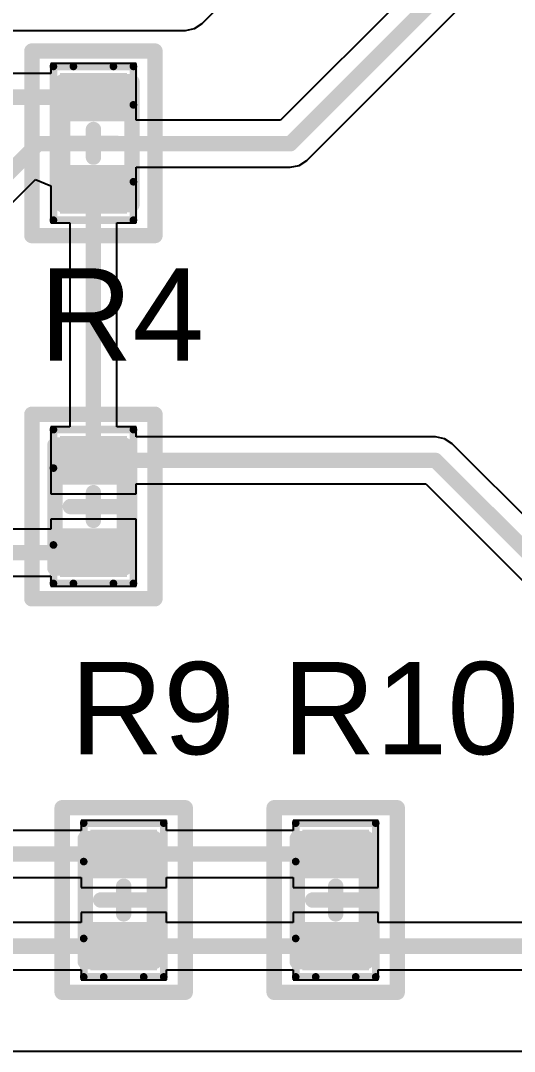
# Model space of a CAD drawing. Header units: inches. Extents: x 2.15 to 3.88, y 2.95 to 4.29.
# Drawn here: x 2.945 to 3.266, y 2.953 to 3.623 of the extents above; entities that cross this region are included whole.
import ezdxf

# ---------------------------------------------------------------- set-up
doc = ezdxf.new("R2010")
doc.units = ezdxf.units.IN
doc.header["$MEASUREMENT"] = 0
for name, color, linetype in [('Mechanical 1', 6, 'Continuous'), ('Mechanical 15', 56, 'Continuous'), ('Top Layer', 1, 'Continuous'), ('Top Overlay', 2, 'Continuous'), ('Top Paste', 8, 'Continuous'), ('Top Solder', 216, 'Continuous')]:
    doc.layers.add(name, color=color, linetype=linetype)
doc.styles.add('Arial', font='', dxfattribs={"height": 0.2})
doc.styles.get('Arial').set_extended_font_data('Arial')

# ---------------------------------------------------------------- blocks, each defined once
blk = doc.blocks.new('R________SMD0805R_8')
at = {"layer": 'Top Layer'}
for points in [[(-0.04181, 0.01772), (-0.01819, 0.01772), (-0.01819, -0.01772), (-0.04181, -0.01772)], [(0.01819, 0.01772), (0.04181, 0.01772), (0.04181, -0.01772), (0.01819, -0.01772)]]:
    blk.add_hatch(color=1, dxfattribs=at).paths.add_polyline_path(points)
at = {"layer": 'Top Paste'}
for points in [[(-0.04181, 0.01772), (-0.01819, 0.01772), (-0.01819, -0.01772), (-0.04181, -0.01772)], [(0.01819, 0.01772), (0.04181, 0.01772), (0.04181, -0.01772), (0.01819, -0.01772)]]:
    blk.add_hatch(color=8, dxfattribs=at).paths.add_polyline_path(points)
at = {"layer": 'Top Solder'}
for points in [[(-0.04581, 0.02172), (-0.01419, 0.02172), (-0.01419, -0.02172), (-0.04581, -0.02172)], [(0.01419, 0.02172), (0.04581, 0.02172), (0.04581, -0.02172), (0.01419, -0.02172)]]:
    blk.add_hatch(color=216, dxfattribs=at).paths.add_polyline_path(points)
at = {"layer": 'Mechanical 1'}
for points in [[(-0.04, 0.025, 0.01, 0.01, 0), (-0.04, -0.02, 0.01, 0.01, 0)], [(-0.04, 0.025, 0.01, 0.01, 0), (0.04, 0.025, 0.01, 0.01, 0)], [(0.04, 0.025, 0.01, 0.01, 0), (0.04, -0.02, 0.01, 0.01, 0)], [(-0.04, -0.02, 0.01, 0.01, 0), (0.04, -0.02, 0.01, 0.01, 0)]]:
    blk.add_lwpolyline(points, format="xyseb", dxfattribs=at)
for points in [[(-0.0425, 0.025, 0.005, 0.005, 1), (-0.0375, 0.025, 0.005, 0.005, 1)], [(-0.0425, 0.025, 0.005, 0.005, 1), (-0.0375, 0.025, 0.005, 0.005, 1)], [(0.0375, 0.025, 0.005, 0.005, 1), (0.0425, 0.025, 0.005, 0.005, 1)], [(0.0375, 0.025, 0.005, 0.005, 1), (0.0425, 0.025, 0.005, 0.005, 1)], [(-0.0425, -0.02, 0.005, 0.005, 1), (-0.0375, -0.02, 0.005, 0.005, 1)], [(-0.0425, -0.02, 0.005, 0.005, 1), (-0.0375, -0.02, 0.005, 0.005, 1)], [(0.0375, -0.02, 0.005, 0.005, 1), (0.0425, -0.02, 0.005, 0.005, 1)], [(0.0375, -0.02, 0.005, 0.005, 1), (0.0425, -0.02, 0.005, 0.005, 1)]]:
    blk.add_lwpolyline(points, format="xyseb", close=True, dxfattribs=at)
at = {"layer": 'Mechanical 15'}
for points in [[(-0.06, 0.04, 0.01, 0.01, 0), (0.01, 0.04, 0.01, 0.01, 0)], [(-0.06, 0.04, 0.01, 0.01, 0), (-0.06, -0.04, 0.01, 0.01, 0)], [(0.01, 0.04, 0.01, 0.01, 0), (0.06, 0.04, 0.01, 0.01, 0)], [(0.06, 0.04, 0.01, 0.01, 0), (0.06, -0.04, 0.01, 0.01, 0)], [(0, 0.015, 0.01, 0.01, 0), (0, -0.015, 0.01, 0.01, 0)], [(-0.009, 0, 0.01, 0.01, 0), (0.009, 0, 0.01, 0.01, 0)], [(-0.06, -0.04, 0.01, 0.01, 0), (0.06, -0.04, 0.01, 0.01, 0)]]:
    blk.add_lwpolyline(points, format="xyseb", dxfattribs=at)
for points in [[(-0.0625, 0.04, 0.005, 0.005, 1), (-0.0575, 0.04, 0.005, 0.005, 1)], [(-0.0625, 0.04, 0.005, 0.005, 1), (-0.0575, 0.04, 0.005, 0.005, 1)], [(0.0075, 0.04, 0.005, 0.005, 1), (0.0125, 0.04, 0.005, 0.005, 1)], [(0.0075, 0.04, 0.005, 0.005, 1), (0.0125, 0.04, 0.005, 0.005, 1)], [(0.0575, 0.04, 0.005, 0.005, 1), (0.0625, 0.04, 0.005, 0.005, 1)], [(0.0575, 0.04, 0.005, 0.005, 1), (0.0625, 0.04, 0.005, 0.005, 1)], [(-0.0025, 0.015, 0.005, 0.005, 1), (0.0025, 0.015, 0.005, 0.005, 1)], [(-0.0115, 0, 0.005, 0.005, 1), (-0.0065, 0, 0.005, 0.005, 1)], [(0.0065, 0, 0.005, 0.005, 1), (0.0115, 0, 0.005, 0.005, 1)], [(-0.0025, -0.015, 0.005, 0.005, 1), (0.0025, -0.015, 0.005, 0.005, 1)], [(-0.0625, -0.04, 0.005, 0.005, 1), (-0.0575, -0.04, 0.005, 0.005, 1)], [(-0.0625, -0.04, 0.005, 0.005, 1), (-0.0575, -0.04, 0.005, 0.005, 1)], [(0.0575, -0.04, 0.005, 0.005, 1), (0.0625, -0.04, 0.005, 0.005, 1)], [(0.0575, -0.04, 0.005, 0.005, 1), (0.0625, -0.04, 0.005, 0.005, 1)]]:
    blk.add_lwpolyline(points, format="xyseb", close=True, dxfattribs=at)
at = {"layer": 'Top Overlay'}
for points in [[(-0.05, 0.026, 0.005, 0.005, 0), (-0.05, 0.013, 0.005, 0.005, 0)], [(-0.05, 0.026, 0.005, 0.005, 0), (-0.025, 0.026, 0.005, 0.005, 0)], [(-0.025, 0.026, 0.005, 0.005, 0), (0.025, 0.026, 0.005, 0.005, 0)], [(0.025, 0.026, 0.005, 0.005, 0), (0.05, 0.026, 0.005, 0.005, 0)], [(0.05, 0.026, 0.005, 0.005, 0), (0.05, -0.026, 0.005, 0.005, 0)], [(-0.05, 0.013, 0.005, 0.005, 0), (-0.05, -0.013, 0.005, 0.005, 0)], [(-0.05, -0.013, 0.005, 0.005, 0), (-0.05, -0.026, 0.005, 0.005, 0)], [(-0.05, -0.026, 0.005, 0.005, 0), (0.05, -0.026, 0.005, 0.005, 0)]]:
    blk.add_lwpolyline(points, format="xyseb", dxfattribs=at)
for points in [[(-0.05125, 0.026, 0.0025, 0.0025, 1), (-0.04875, 0.026, 0.0025, 0.0025, 1)], [(-0.05125, 0.026, 0.0025, 0.0025, 1), (-0.04875, 0.026, 0.0025, 0.0025, 1)], [(-0.02625, 0.026, 0.0025, 0.0025, 1), (-0.02375, 0.026, 0.0025, 0.0025, 1)], [(-0.02625, 0.026, 0.0025, 0.0025, 1), (-0.02375, 0.026, 0.0025, 0.0025, 1)], [(0.02375, 0.026, 0.0025, 0.0025, 1), (0.02625, 0.026, 0.0025, 0.0025, 1)], [(0.02375, 0.026, 0.0025, 0.0025, 1), (0.02625, 0.026, 0.0025, 0.0025, 1)], [(0.04875, 0.026, 0.0025, 0.0025, 1), (0.05125, 0.026, 0.0025, 0.0025, 1)], [(0.04875, 0.026, 0.0025, 0.0025, 1), (0.05125, 0.026, 0.0025, 0.0025, 1)], [(-0.05125, 0.013, 0.0025, 0.0025, 1), (-0.04875, 0.013, 0.0025, 0.0025, 1)], [(-0.05125, 0.013, 0.0025, 0.0025, 1), (-0.04875, 0.013, 0.0025, 0.0025, 1)], [(-0.05125, -0.013, 0.0025, 0.0025, 1), (-0.04875, -0.013, 0.0025, 0.0025, 1)], [(-0.05125, -0.013, 0.0025, 0.0025, 1), (-0.04875, -0.013, 0.0025, 0.0025, 1)], [(-0.05125, -0.026, 0.0025, 0.0025, 1), (-0.04875, -0.026, 0.0025, 0.0025, 1)], [(-0.05125, -0.026, 0.0025, 0.0025, 1), (-0.04875, -0.026, 0.0025, 0.0025, 1)], [(0.04875, -0.026, 0.0025, 0.0025, 1), (0.05125, -0.026, 0.0025, 0.0025, 1)], [(0.04875, -0.026, 0.0025, 0.0025, 1), (0.05125, -0.026, 0.0025, 0.0025, 1)]]:
    blk.add_lwpolyline(points, format="xyseb", close=True, dxfattribs=at)
blk = doc.blocks.new('R________SMD0805R_9')
at = {"layer": 'Top Layer'}
for points in [[(-0.04181, 0.01772), (-0.01819, 0.01772), (-0.01819, -0.01772), (-0.04181, -0.01772)], [(0.01819, 0.01772), (0.04181, 0.01772), (0.04181, -0.01772), (0.01819, -0.01772)]]:
    blk.add_hatch(color=1, dxfattribs=at).paths.add_polyline_path(points)
at = {"layer": 'Top Paste'}
for points in [[(-0.04181, 0.01772), (-0.01819, 0.01772), (-0.01819, -0.01772), (-0.04181, -0.01772)], [(0.01819, 0.01772), (0.04181, 0.01772), (0.04181, -0.01772), (0.01819, -0.01772)]]:
    blk.add_hatch(color=8, dxfattribs=at).paths.add_polyline_path(points)
at = {"layer": 'Top Solder'}
for points in [[(-0.04581, 0.02172), (-0.01419, 0.02172), (-0.01419, -0.02172), (-0.04581, -0.02172)], [(0.01419, 0.02172), (0.04581, 0.02172), (0.04581, -0.02172), (0.01419, -0.02172)]]:
    blk.add_hatch(color=216, dxfattribs=at).paths.add_polyline_path(points)
at = {"layer": 'Mechanical 1'}
for points in [[(-0.04, 0.025, 0.01, 0.01, 0), (-0.04, -0.02, 0.01, 0.01, 0)], [(-0.04, 0.025, 0.01, 0.01, 0), (0.04, 0.025, 0.01, 0.01, 0)], [(0.04, 0.025, 0.01, 0.01, 0), (0.04, -0.02, 0.01, 0.01, 0)], [(-0.04, -0.02, 0.01, 0.01, 0), (0.04, -0.02, 0.01, 0.01, 0)]]:
    blk.add_lwpolyline(points, format="xyseb", dxfattribs=at)
for points in [[(-0.0425, 0.025, 0.005, 0.005, 1), (-0.0375, 0.025, 0.005, 0.005, 1)], [(-0.0425, 0.025, 0.005, 0.005, 1), (-0.0375, 0.025, 0.005, 0.005, 1)], [(0.0375, 0.025, 0.005, 0.005, 1), (0.0425, 0.025, 0.005, 0.005, 1)], [(0.0375, 0.025, 0.005, 0.005, 1), (0.0425, 0.025, 0.005, 0.005, 1)], [(-0.0425, -0.02, 0.005, 0.005, 1), (-0.0375, -0.02, 0.005, 0.005, 1)], [(-0.0425, -0.02, 0.005, 0.005, 1), (-0.0375, -0.02, 0.005, 0.005, 1)], [(0.0375, -0.02, 0.005, 0.005, 1), (0.0425, -0.02, 0.005, 0.005, 1)], [(0.0375, -0.02, 0.005, 0.005, 1), (0.0425, -0.02, 0.005, 0.005, 1)]]:
    blk.add_lwpolyline(points, format="xyseb", close=True, dxfattribs=at)
at = {"layer": 'Mechanical 15'}
for points in [[(-0.06, 0.04, 0.01, 0.01, 0), (0.01, 0.04, 0.01, 0.01, 0)], [(-0.06, 0.04, 0.01, 0.01, 0), (-0.06, -0.04, 0.01, 0.01, 0)], [(0.01, 0.04, 0.01, 0.01, 0), (0.06, 0.04, 0.01, 0.01, 0)], [(0.06, 0.04, 0.01, 0.01, 0), (0.06, -0.04, 0.01, 0.01, 0)], [(0, 0.015, 0.01, 0.01, 0), (0, -0.015, 0.01, 0.01, 0)], [(-0.009, 0, 0.01, 0.01, 0), (0.009, 0, 0.01, 0.01, 0)], [(-0.06, -0.04, 0.01, 0.01, 0), (0.06, -0.04, 0.01, 0.01, 0)]]:
    blk.add_lwpolyline(points, format="xyseb", dxfattribs=at)
for points in [[(-0.0625, 0.04, 0.005, 0.005, 1), (-0.0575, 0.04, 0.005, 0.005, 1)], [(-0.0625, 0.04, 0.005, 0.005, 1), (-0.0575, 0.04, 0.005, 0.005, 1)], [(0.0075, 0.04, 0.005, 0.005, 1), (0.0125, 0.04, 0.005, 0.005, 1)], [(0.0075, 0.04, 0.005, 0.005, 1), (0.0125, 0.04, 0.005, 0.005, 1)], [(0.0575, 0.04, 0.005, 0.005, 1), (0.0625, 0.04, 0.005, 0.005, 1)], [(0.0575, 0.04, 0.005, 0.005, 1), (0.0625, 0.04, 0.005, 0.005, 1)], [(-0.0025, 0.015, 0.005, 0.005, 1), (0.0025, 0.015, 0.005, 0.005, 1)], [(-0.0115, 0, 0.005, 0.005, 1), (-0.0065, 0, 0.005, 0.005, 1)], [(0.0065, 0, 0.005, 0.005, 1), (0.0115, 0, 0.005, 0.005, 1)], [(-0.0025, -0.015, 0.005, 0.005, 1), (0.0025, -0.015, 0.005, 0.005, 1)], [(-0.0625, -0.04, 0.005, 0.005, 1), (-0.0575, -0.04, 0.005, 0.005, 1)], [(-0.0625, -0.04, 0.005, 0.005, 1), (-0.0575, -0.04, 0.005, 0.005, 1)], [(0.0575, -0.04, 0.005, 0.005, 1), (0.0625, -0.04, 0.005, 0.005, 1)], [(0.0575, -0.04, 0.005, 0.005, 1), (0.0625, -0.04, 0.005, 0.005, 1)]]:
    blk.add_lwpolyline(points, format="xyseb", close=True, dxfattribs=at)
at = {"layer": 'Top Overlay'}
for points in [[(-0.05, 0.026, 0.005, 0.005, 0), (-0.05, 0.013, 0.005, 0.005, 0)], [(-0.05, 0.026, 0.005, 0.005, 0), (-0.025, 0.026, 0.005, 0.005, 0)], [(-0.025, 0.026, 0.005, 0.005, 0), (0.025, 0.026, 0.005, 0.005, 0)], [(0.025, 0.026, 0.005, 0.005, 0), (0.05, 0.026, 0.005, 0.005, 0)], [(0.05, 0.026, 0.005, 0.005, 0), (0.05, -0.026, 0.005, 0.005, 0)], [(-0.05, 0.013, 0.005, 0.005, 0), (-0.05, -0.013, 0.005, 0.005, 0)], [(-0.05, -0.013, 0.005, 0.005, 0), (-0.05, -0.026, 0.005, 0.005, 0)], [(-0.05, -0.026, 0.005, 0.005, 0), (0.05, -0.026, 0.005, 0.005, 0)]]:
    blk.add_lwpolyline(points, format="xyseb", dxfattribs=at)
for points in [[(-0.05125, 0.026, 0.0025, 0.0025, 1), (-0.04875, 0.026, 0.0025, 0.0025, 1)], [(-0.05125, 0.026, 0.0025, 0.0025, 1), (-0.04875, 0.026, 0.0025, 0.0025, 1)], [(-0.02625, 0.026, 0.0025, 0.0025, 1), (-0.02375, 0.026, 0.0025, 0.0025, 1)], [(-0.02625, 0.026, 0.0025, 0.0025, 1), (-0.02375, 0.026, 0.0025, 0.0025, 1)], [(0.02375, 0.026, 0.0025, 0.0025, 1), (0.02625, 0.026, 0.0025, 0.0025, 1)], [(0.02375, 0.026, 0.0025, 0.0025, 1), (0.02625, 0.026, 0.0025, 0.0025, 1)], [(0.04875, 0.026, 0.0025, 0.0025, 1), (0.05125, 0.026, 0.0025, 0.0025, 1)], [(0.04875, 0.026, 0.0025, 0.0025, 1), (0.05125, 0.026, 0.0025, 0.0025, 1)], [(-0.05125, 0.013, 0.0025, 0.0025, 1), (-0.04875, 0.013, 0.0025, 0.0025, 1)], [(-0.05125, 0.013, 0.0025, 0.0025, 1), (-0.04875, 0.013, 0.0025, 0.0025, 1)], [(-0.05125, -0.013, 0.0025, 0.0025, 1), (-0.04875, -0.013, 0.0025, 0.0025, 1)], [(-0.05125, -0.013, 0.0025, 0.0025, 1), (-0.04875, -0.013, 0.0025, 0.0025, 1)], [(-0.05125, -0.026, 0.0025, 0.0025, 1), (-0.04875, -0.026, 0.0025, 0.0025, 1)], [(-0.05125, -0.026, 0.0025, 0.0025, 1), (-0.04875, -0.026, 0.0025, 0.0025, 1)], [(0.04875, -0.026, 0.0025, 0.0025, 1), (0.05125, -0.026, 0.0025, 0.0025, 1)], [(0.04875, -0.026, 0.0025, 0.0025, 1), (0.05125, -0.026, 0.0025, 0.0025, 1)]]:
    blk.add_lwpolyline(points, format="xyseb", close=True, dxfattribs=at)
blk = doc.blocks.new('R________SMD0805R_14')
at = {"layer": 'Top Layer'}
for points in [[(-0.04181, 0.01772), (-0.01819, 0.01772), (-0.01819, -0.01772), (-0.04181, -0.01772)], [(0.01819, 0.01772), (0.04181, 0.01772), (0.04181, -0.01772), (0.01819, -0.01772)]]:
    blk.add_hatch(color=1, dxfattribs=at).paths.add_polyline_path(points)
at = {"layer": 'Top Paste'}
for points in [[(-0.04181, 0.01772), (-0.01819, 0.01772), (-0.01819, -0.01772), (-0.04181, -0.01772)], [(0.01819, 0.01772), (0.04181, 0.01772), (0.04181, -0.01772), (0.01819, -0.01772)]]:
    blk.add_hatch(color=8, dxfattribs=at).paths.add_polyline_path(points)
at = {"layer": 'Top Solder'}
for points in [[(-0.04581, 0.02172), (-0.01419, 0.02172), (-0.01419, -0.02172), (-0.04581, -0.02172)], [(0.01419, 0.02172), (0.04581, 0.02172), (0.04581, -0.02172), (0.01419, -0.02172)]]:
    blk.add_hatch(color=216, dxfattribs=at).paths.add_polyline_path(points)
at = {"layer": 'Mechanical 1'}
for points in [[(-0.04, 0.025, 0.01, 0.01, 0), (0.04, 0.025, 0.01, 0.01, 0)], [(-0.04, 0.025, 0.01, 0.01, 0), (-0.04, -0.02, 0.01, 0.01, 0)], [(0.04, 0.025, 0.01, 0.01, 0), (0.04, -0.02, 0.01, 0.01, 0)], [(-0.04, -0.02, 0.01, 0.01, 0), (0.04, -0.02, 0.01, 0.01, 0)]]:
    blk.add_lwpolyline(points, format="xyseb", dxfattribs=at)
for points in [[(-0.0425, 0.025, 0.005, 0.005, 1), (-0.0375, 0.025, 0.005, 0.005, 1)], [(-0.0425, 0.025, 0.005, 0.005, 1), (-0.0375, 0.025, 0.005, 0.005, 1)], [(0.0375, 0.025, 0.005, 0.005, 1), (0.0425, 0.025, 0.005, 0.005, 1)], [(0.0375, 0.025, 0.005, 0.005, 1), (0.0425, 0.025, 0.005, 0.005, 1)], [(-0.0425, -0.02, 0.005, 0.005, 1), (-0.0375, -0.02, 0.005, 0.005, 1)], [(-0.0425, -0.02, 0.005, 0.005, 1), (-0.0375, -0.02, 0.005, 0.005, 1)], [(0.0375, -0.02, 0.005, 0.005, 1), (0.0425, -0.02, 0.005, 0.005, 1)], [(0.0375, -0.02, 0.005, 0.005, 1), (0.0425, -0.02, 0.005, 0.005, 1)]]:
    blk.add_lwpolyline(points, format="xyseb", close=True, dxfattribs=at)
at = {"layer": 'Mechanical 15'}
for points in [[(-0.06, 0.04, 0.01, 0.01, 0), (-0.06, -0.04, 0.01, 0.01, 0)], [(-0.06, 0.04, 0.01, 0.01, 0), (0.01, 0.04, 0.01, 0.01, 0)], [(0.01, 0.04, 0.01, 0.01, 0), (0.06, 0.04, 0.01, 0.01, 0)], [(0.06, 0.04, 0.01, 0.01, 0), (0.06, -0.04, 0.01, 0.01, 0)], [(0, 0.015, 0.01, 0.01, 0), (0, -0.015, 0.01, 0.01, 0)], [(-0.009, 0, 0.01, 0.01, 0), (0.009, 0, 0.01, 0.01, 0)], [(-0.06, -0.04, 0.01, 0.01, 0), (0.06, -0.04, 0.01, 0.01, 0)]]:
    blk.add_lwpolyline(points, format="xyseb", dxfattribs=at)
for points in [[(-0.0625, 0.04, 0.005, 0.005, 1), (-0.0575, 0.04, 0.005, 0.005, 1)], [(-0.0625, 0.04, 0.005, 0.005, 1), (-0.0575, 0.04, 0.005, 0.005, 1)], [(0.0075, 0.04, 0.005, 0.005, 1), (0.0125, 0.04, 0.005, 0.005, 1)], [(0.0075, 0.04, 0.005, 0.005, 1), (0.0125, 0.04, 0.005, 0.005, 1)], [(0.0575, 0.04, 0.005, 0.005, 1), (0.0625, 0.04, 0.005, 0.005, 1)], [(0.0575, 0.04, 0.005, 0.005, 1), (0.0625, 0.04, 0.005, 0.005, 1)], [(-0.0025, 0.015, 0.005, 0.005, 1), (0.0025, 0.015, 0.005, 0.005, 1)], [(-0.0115, 0, 0.005, 0.005, 1), (-0.0065, 0, 0.005, 0.005, 1)], [(0.0065, 0, 0.005, 0.005, 1), (0.0115, 0, 0.005, 0.005, 1)], [(-0.0025, -0.015, 0.005, 0.005, 1), (0.0025, -0.015, 0.005, 0.005, 1)], [(-0.0625, -0.04, 0.005, 0.005, 1), (-0.0575, -0.04, 0.005, 0.005, 1)], [(-0.0625, -0.04, 0.005, 0.005, 1), (-0.0575, -0.04, 0.005, 0.005, 1)], [(0.0575, -0.04, 0.005, 0.005, 1), (0.0625, -0.04, 0.005, 0.005, 1)], [(0.0575, -0.04, 0.005, 0.005, 1), (0.0625, -0.04, 0.005, 0.005, 1)]]:
    blk.add_lwpolyline(points, format="xyseb", close=True, dxfattribs=at)
at = {"layer": 'Top Overlay'}
for points in [[(-0.05, 0.026, 0.005, 0.005, 0), (-0.025, 0.026, 0.005, 0.005, 0)], [(-0.05, 0.026, 0.005, 0.005, 0), (-0.05, 0.013, 0.005, 0.005, 0)], [(-0.025, 0.026, 0.005, 0.005, 0), (0.025, 0.026, 0.005, 0.005, 0)], [(0.025, 0.026, 0.005, 0.005, 0), (0.05, 0.026, 0.005, 0.005, 0)], [(0.05, 0.026, 0.005, 0.005, 0), (0.05, -0.026, 0.005, 0.005, 0)], [(-0.05, 0.013, 0.005, 0.005, 0), (-0.05, -0.013, 0.005, 0.005, 0)], [(-0.05, -0.013, 0.005, 0.005, 0), (-0.05, -0.026, 0.005, 0.005, 0)], [(-0.05, -0.026, 0.005, 0.005, 0), (0.05, -0.026, 0.005, 0.005, 0)]]:
    blk.add_lwpolyline(points, format="xyseb", dxfattribs=at)
for points in [[(-0.05125, 0.026, 0.0025, 0.0025, 1), (-0.04875, 0.026, 0.0025, 0.0025, 1)], [(-0.05125, 0.026, 0.0025, 0.0025, 1), (-0.04875, 0.026, 0.0025, 0.0025, 1)], [(-0.02625, 0.026, 0.0025, 0.0025, 1), (-0.02375, 0.026, 0.0025, 0.0025, 1)], [(-0.02625, 0.026, 0.0025, 0.0025, 1), (-0.02375, 0.026, 0.0025, 0.0025, 1)], [(0.02375, 0.026, 0.0025, 0.0025, 1), (0.02625, 0.026, 0.0025, 0.0025, 1)], [(0.02375, 0.026, 0.0025, 0.0025, 1), (0.02625, 0.026, 0.0025, 0.0025, 1)], [(0.04875, 0.026, 0.0025, 0.0025, 1), (0.05125, 0.026, 0.0025, 0.0025, 1)], [(0.04875, 0.026, 0.0025, 0.0025, 1), (0.05125, 0.026, 0.0025, 0.0025, 1)], [(-0.05125, 0.013, 0.0025, 0.0025, 1), (-0.04875, 0.013, 0.0025, 0.0025, 1)], [(-0.05125, 0.013, 0.0025, 0.0025, 1), (-0.04875, 0.013, 0.0025, 0.0025, 1)], [(-0.05125, -0.013, 0.0025, 0.0025, 1), (-0.04875, -0.013, 0.0025, 0.0025, 1)], [(-0.05125, -0.013, 0.0025, 0.0025, 1), (-0.04875, -0.013, 0.0025, 0.0025, 1)], [(-0.05125, -0.026, 0.0025, 0.0025, 1), (-0.04875, -0.026, 0.0025, 0.0025, 1)], [(-0.05125, -0.026, 0.0025, 0.0025, 1), (-0.04875, -0.026, 0.0025, 0.0025, 1)], [(0.04875, -0.026, 0.0025, 0.0025, 1), (0.05125, -0.026, 0.0025, 0.0025, 1)], [(0.04875, -0.026, 0.0025, 0.0025, 1), (0.05125, -0.026, 0.0025, 0.0025, 1)]]:
    blk.add_lwpolyline(points, format="xyseb", close=True, dxfattribs=at)
blk = doc.blocks.new('R________SMD0805R_16')
at = {"layer": 'Top Layer'}
for points in [[(-0.04181, 0.01772), (-0.01819, 0.01772), (-0.01819, -0.01772), (-0.04181, -0.01772)], [(0.01819, 0.01772), (0.04181, 0.01772), (0.04181, -0.01772), (0.01819, -0.01772)]]:
    blk.add_hatch(color=1, dxfattribs=at).paths.add_polyline_path(points)
at = {"layer": 'Top Paste'}
for points in [[(-0.04181, 0.01772), (-0.01819, 0.01772), (-0.01819, -0.01772), (-0.04181, -0.01772)], [(0.01819, 0.01772), (0.04181, 0.01772), (0.04181, -0.01772), (0.01819, -0.01772)]]:
    blk.add_hatch(color=8, dxfattribs=at).paths.add_polyline_path(points)
at = {"layer": 'Top Solder'}
for points in [[(-0.04581, 0.02172), (-0.01419, 0.02172), (-0.01419, -0.02172), (-0.04581, -0.02172)], [(0.01419, 0.02172), (0.04581, 0.02172), (0.04581, -0.02172), (0.01419, -0.02172)]]:
    blk.add_hatch(color=216, dxfattribs=at).paths.add_polyline_path(points)
at = {"layer": 'Mechanical 1'}
for points in [[(0.04, 0.025, 0.01, 0.01, 0), (-0.04, 0.025, 0.01, 0.01, 0)], [(-0.04, -0.02, 0.01, 0.01, 0), (-0.04, 0.025, 0.01, 0.01, 0)], [(0.04, -0.02, 0.01, 0.01, 0), (0.04, 0.025, 0.01, 0.01, 0)], [(0.04, -0.02, 0.01, 0.01, 0), (-0.04, -0.02, 0.01, 0.01, 0)]]:
    blk.add_lwpolyline(points, format="xyseb", dxfattribs=at)
for points in [[(-0.0425, 0.025, 0.005, 0.005, 1), (-0.0375, 0.025, 0.005, 0.005, 1)], [(-0.0425, 0.025, 0.005, 0.005, 1), (-0.0375, 0.025, 0.005, 0.005, 1)], [(0.0375, 0.025, 0.005, 0.005, 1), (0.0425, 0.025, 0.005, 0.005, 1)], [(0.0375, 0.025, 0.005, 0.005, 1), (0.0425, 0.025, 0.005, 0.005, 1)], [(-0.0425, -0.02, 0.005, 0.005, 1), (-0.0375, -0.02, 0.005, 0.005, 1)], [(-0.0425, -0.02, 0.005, 0.005, 1), (-0.0375, -0.02, 0.005, 0.005, 1)], [(0.0375, -0.02, 0.005, 0.005, 1), (0.0425, -0.02, 0.005, 0.005, 1)], [(0.0375, -0.02, 0.005, 0.005, 1), (0.0425, -0.02, 0.005, 0.005, 1)]]:
    blk.add_lwpolyline(points, format="xyseb", close=True, dxfattribs=at)
at = {"layer": 'Mechanical 15'}
for points in [[(-0.06, -0.04, 0.01, 0.01, 0), (-0.06, 0.04, 0.01, 0.01, 0)], [(0.01, 0.04, 0.01, 0.01, 0), (-0.06, 0.04, 0.01, 0.01, 0)], [(0.06, 0.04, 0.01, 0.01, 0), (0.01, 0.04, 0.01, 0.01, 0)], [(0.06, -0.04, 0.01, 0.01, 0), (0.06, 0.04, 0.01, 0.01, 0)], [(0, -0.015, 0.01, 0.01, 0), (0, 0.015, 0.01, 0.01, 0)], [(0.009, 0, 0.01, 0.01, 0), (-0.009, 0, 0.01, 0.01, 0)], [(0.06, -0.04, 0.01, 0.01, 0), (-0.06, -0.04, 0.01, 0.01, 0)]]:
    blk.add_lwpolyline(points, format="xyseb", dxfattribs=at)
for points in [[(-0.0625, 0.04, 0.005, 0.005, 1), (-0.0575, 0.04, 0.005, 0.005, 1)], [(-0.0625, 0.04, 0.005, 0.005, 1), (-0.0575, 0.04, 0.005, 0.005, 1)], [(0.0075, 0.04, 0.005, 0.005, 1), (0.0125, 0.04, 0.005, 0.005, 1)], [(0.0075, 0.04, 0.005, 0.005, 1), (0.0125, 0.04, 0.005, 0.005, 1)], [(0.0575, 0.04, 0.005, 0.005, 1), (0.0625, 0.04, 0.005, 0.005, 1)], [(0.0575, 0.04, 0.005, 0.005, 1), (0.0625, 0.04, 0.005, 0.005, 1)], [(-0.0025, 0.015, 0.005, 0.005, 1), (0.0025, 0.015, 0.005, 0.005, 1)], [(-0.0115, 0, 0.005, 0.005, 1), (-0.0065, 0, 0.005, 0.005, 1)], [(0.0065, 0, 0.005, 0.005, 1), (0.0115, 0, 0.005, 0.005, 1)], [(-0.0025, -0.015, 0.005, 0.005, 1), (0.0025, -0.015, 0.005, 0.005, 1)], [(-0.0625, -0.04, 0.005, 0.005, 1), (-0.0575, -0.04, 0.005, 0.005, 1)], [(-0.0625, -0.04, 0.005, 0.005, 1), (-0.0575, -0.04, 0.005, 0.005, 1)], [(0.0575, -0.04, 0.005, 0.005, 1), (0.0625, -0.04, 0.005, 0.005, 1)], [(0.0575, -0.04, 0.005, 0.005, 1), (0.0625, -0.04, 0.005, 0.005, 1)]]:
    blk.add_lwpolyline(points, format="xyseb", close=True, dxfattribs=at)
at = {"layer": 'Top Overlay'}
for points in [[(-0.025, 0.026, 0.005, 0.005, 0), (-0.05, 0.026, 0.005, 0.005, 0)], [(-0.05, 0.013, 0.005, 0.005, 0), (-0.05, 0.026, 0.005, 0.005, 0)], [(0.025, 0.026, 0.005, 0.005, 0), (-0.025, 0.026, 0.005, 0.005, 0)], [(0.05, 0.026, 0.005, 0.005, 0), (0.025, 0.026, 0.005, 0.005, 0)], [(0.05, -0.026, 0.005, 0.005, 0), (0.05, 0.026, 0.005, 0.005, 0)], [(-0.05, -0.013, 0.005, 0.005, 0), (-0.05, 0.013, 0.005, 0.005, 0)], [(-0.05, -0.026, 0.005, 0.005, 0), (-0.05, -0.013, 0.005, 0.005, 0)], [(0.05, -0.026, 0.005, 0.005, 0), (-0.05, -0.026, 0.005, 0.005, 0)]]:
    blk.add_lwpolyline(points, format="xyseb", dxfattribs=at)
for points in [[(-0.05125, 0.026, 0.0025, 0.0025, 1), (-0.04875, 0.026, 0.0025, 0.0025, 1)], [(-0.05125, 0.026, 0.0025, 0.0025, 1), (-0.04875, 0.026, 0.0025, 0.0025, 1)], [(-0.02625, 0.026, 0.0025, 0.0025, 1), (-0.02375, 0.026, 0.0025, 0.0025, 1)], [(-0.02625, 0.026, 0.0025, 0.0025, 1), (-0.02375, 0.026, 0.0025, 0.0025, 1)], [(0.02375, 0.026, 0.0025, 0.0025, 1), (0.02625, 0.026, 0.0025, 0.0025, 1)], [(0.02375, 0.026, 0.0025, 0.0025, 1), (0.02625, 0.026, 0.0025, 0.0025, 1)], [(0.04875, 0.026, 0.0025, 0.0025, 1), (0.05125, 0.026, 0.0025, 0.0025, 1)], [(0.04875, 0.026, 0.0025, 0.0025, 1), (0.05125, 0.026, 0.0025, 0.0025, 1)], [(-0.05125, 0.013, 0.0025, 0.0025, 1), (-0.04875, 0.013, 0.0025, 0.0025, 1)], [(-0.05125, 0.013, 0.0025, 0.0025, 1), (-0.04875, 0.013, 0.0025, 0.0025, 1)], [(-0.05125, -0.013, 0.0025, 0.0025, 1), (-0.04875, -0.013, 0.0025, 0.0025, 1)], [(-0.05125, -0.013, 0.0025, 0.0025, 1), (-0.04875, -0.013, 0.0025, 0.0025, 1)], [(-0.05125, -0.026, 0.0025, 0.0025, 1), (-0.04875, -0.026, 0.0025, 0.0025, 1)], [(-0.05125, -0.026, 0.0025, 0.0025, 1), (-0.04875, -0.026, 0.0025, 0.0025, 1)], [(0.04875, -0.026, 0.0025, 0.0025, 1), (0.05125, -0.026, 0.0025, 0.0025, 1)], [(0.04875, -0.026, 0.0025, 0.0025, 1), (0.05125, -0.026, 0.0025, 0.0025, 1)]]:
    blk.add_lwpolyline(points, format="xyseb", close=True, dxfattribs=at)

msp = doc.modelspace()

# ---------------------------------------------------------------- linework, layer by layer
at = {"layer": 'Top Layer'}
for p, q in [((3.06281, 3.62119), (3.15081, 3.70919)), ((3.22471, 3.66933), (3.11367, 3.55829)), ((3.13081, 3.53219), (3.25081, 3.65219)), ((3.05785, 3.61787), (3.06281, 3.62119)), ((2.88633, 3.61671), (3.052, 3.61671)), ((3.052, 3.61671), (3.05785, 3.61787)), ((3.01984, 3.59512), (2.96441, 3.59512)), ((2.96441, 3.59512), (2.96441, 3.5886)), ((3.01984, 3.55829), (3.01984, 3.59512)), ((2.96441, 3.5886), (2.91269, 3.5886)), ((3.11367, 3.55829), (3.01984, 3.55829)), ((3.01984, 3.4915), (3.01984, 3.52771)), ((3.01984, 3.52771), (3.12, 3.52771)), ((3.12, 3.52771), (3.12585, 3.52887)), ((3.12585, 3.52887), (3.13081, 3.53219)), ((2.92629, 3.49167), (2.95441, 3.51978)), ((2.95441, 3.51978), (2.96441, 3.51564)), ((2.96441, 3.51564), (2.96441, 3.4915)), ((2.96441, 3.4915), (2.97683, 3.4915)), ((2.97683, 3.4915), (2.97683, 3.3589)), ((3.00742, 3.3589), (3.00742, 3.4915)), ((3.00742, 3.4915), (3.01984, 3.4915)), ((2.97683, 3.3589), (2.96441, 3.3589)), ((2.96441, 3.3589), (2.96441, 3.31528)), ((3.01984, 3.3589), (3.00742, 3.3589)), ((3.01984, 3.35238), (3.01984, 3.3589)), ((3.21448, 3.35238), (3.01984, 3.35238)), ((3.22034, 3.35122), (3.21448, 3.35238)), ((3.2253, 3.3479), (3.22034, 3.35122)), ((3.3932, 3.18), (3.2253, 3.3479)), ((3.01984, 3.31528), (3.01984, 3.32179)), ((3.01984, 3.32179), (3.20815, 3.32179)), ((3.20815, 3.32179), (3.37157, 3.15837)), ((2.96441, 3.31528), (3.01984, 3.31528)), ((3.01984, 3.2989), (2.96441, 3.2989)), ((2.96441, 3.2989), (2.96441, 3.29238)), ((3.01984, 3.25528), (3.01984, 3.2989)), ((2.96441, 3.29238), (2.87915, 3.29238)), ((2.86236, 3.26179), (2.96441, 3.26179)), ((2.96441, 3.26179), (2.96441, 3.25528)), ((2.96441, 3.25528), (3.01984, 3.25528)), ((3.03953, 3.10299), (2.9841, 3.10299)), ((2.9841, 3.10299), (2.9841, 3.09648)), ((3.03953, 3.09648), (3.03953, 3.10299)), ((3.17732, 3.10299), (3.12189, 3.10299)), ((3.12189, 3.10299), (3.12189, 3.09648)), ((3.17732, 3.05937), (3.17732, 3.10299)), ((2.9841, 3.09648), (2.90173, 3.09648)), ((3.12189, 3.09648), (3.03953, 3.09648)), ((2.90173, 3.06589), (2.9841, 3.06589)), ((2.9841, 3.06589), (2.9841, 3.05937)), ((3.03953, 3.05937), (3.03953, 3.06589)), ((3.03953, 3.06589), (3.12189, 3.06589)), ((3.12189, 3.06589), (3.12189, 3.05937)), ((2.9841, 3.05937), (3.03953, 3.05937)), ((3.12189, 3.05937), (3.17732, 3.05937)), ((3.03953, 3.04299), (2.9841, 3.04299)), ((2.9841, 3.04299), (2.9841, 3.03648)), ((3.03953, 3.03648), (3.03953, 3.04299)), ((3.17732, 3.04299), (3.12189, 3.04299)), ((3.12189, 3.04299), (3.12189, 3.03648)), ((3.17732, 3.03648), (3.17732, 3.04299)), ((2.9841, 3.03648), (2.90173, 3.03648)), ((3.12189, 3.03648), (3.03953, 3.03648)), ((3.50328, 3.03648), (3.17732, 3.03648)), ((2.90173, 3.00589), (2.9841, 3.00589)), ((2.9841, 3.00589), (2.9841, 2.99937)), ((3.03953, 2.99937), (3.03953, 3.00589)), ((3.03953, 3.00589), (3.12189, 3.00589)), ((3.12189, 3.00589), (3.12189, 2.99937)), ((3.17732, 2.99937), (3.17732, 3.00589)), ((3.17732, 3.00589), (3.50961, 3.00589)), ((2.9841, 2.99937), (3.03953, 2.99937)), ((3.12189, 2.99937), (3.17732, 2.99937)), ((3.87795, 2.95276), (2.53937, 2.95276))]:
    msp.add_line(p, q, dxfattribs=at)
for points in [[(3.12, 3.543, 0.01, 0.01, 0), (3.24, 3.663, 0.01, 0.01, 0)], [(2.91269, 3.57331, 0.01, 0.01, 0), (2.99213, 3.57331, 0.01, 0.01, 0)], [(2.911, 3.498, 0.01, 0.01, 0), (2.956, 3.543, 0.01, 0.01, 0)], [(2.956, 3.543, 0.01, 0.01, 0), (3.12, 3.543, 0.01, 0.01, 0)], [(2.99213, 3.33709, 0.01, 0.01, 0), (2.99213, 3.51331, 0.01, 0.01, 0)], [(2.99213, 3.33709, 0.01, 0.01, 0), (3.21448, 3.33709, 0.01, 0.01, 0)], [(3.21448, 3.33709, 0.01, 0.01, 0), (3.42157, 3.13, 0.01, 0.01, 0)], [(2.83465, 3.27709, 0.01, 0.01, 0), (2.99213, 3.27709, 0.01, 0.01, 0)], [(2.87402, 3.08118, 0.01, 0.01, 0), (3.01181, 3.08118, 0.01, 0.01, 0)], [(3.01181, 3.08118, 0.01, 0.01, 0), (3.14961, 3.08118, 0.01, 0.01, 0)], [(2.87402, 3.02118, 0.01, 0.01, 0), (3.01181, 3.02118, 0.01, 0.01, 0)], [(3.01181, 3.02118, 0.01, 0.01, 0), (3.14961, 3.02118, 0.01, 0.01, 0)], [(3.14961, 3.02118, 0.01, 0.01, 0), (3.50961, 3.02118, 0.01, 0.01, 0)]]:
    msp.add_lwpolyline(points, format="xyseb", dxfattribs=at)
for points in [[(2.98963, 3.57331, 0.005, 0.005, 1), (2.99463, 3.57331, 0.005, 0.005, 1)], [(2.9535, 3.543, 0.005, 0.005, 1), (2.9585, 3.543, 0.005, 0.005, 1)], [(2.9535, 3.543, 0.005, 0.005, 1), (2.9585, 3.543, 0.005, 0.005, 1)], [(3.1175, 3.543, 0.005, 0.005, 1), (3.1225, 3.543, 0.005, 0.005, 1)], [(3.1175, 3.543, 0.005, 0.005, 1), (3.1225, 3.543, 0.005, 0.005, 1)], [(2.98963, 3.51331, 0.005, 0.005, 1), (2.99463, 3.51331, 0.005, 0.005, 1)], [(2.98963, 3.33709, 0.005, 0.005, 1), (2.99463, 3.33709, 0.005, 0.005, 1)], [(2.98963, 3.33709, 0.005, 0.005, 1), (2.99463, 3.33709, 0.005, 0.005, 1)], [(3.21198, 3.33709, 0.005, 0.005, 1), (3.21698, 3.33709, 0.005, 0.005, 1)], [(3.21198, 3.33709, 0.005, 0.005, 1), (3.21698, 3.33709, 0.005, 0.005, 1)], [(2.98963, 3.27709, 0.005, 0.005, 1), (2.99463, 3.27709, 0.005, 0.005, 1)], [(3.00931, 3.08118, 0.005, 0.005, 1), (3.01431, 3.08118, 0.005, 0.005, 1)], [(3.00931, 3.08118, 0.005, 0.005, 1), (3.01431, 3.08118, 0.005, 0.005, 1)], [(3.14711, 3.08118, 0.005, 0.005, 1), (3.15211, 3.08118, 0.005, 0.005, 1)], [(3.00931, 3.02118, 0.005, 0.005, 1), (3.01431, 3.02118, 0.005, 0.005, 1)], [(3.00931, 3.02118, 0.005, 0.005, 1), (3.01431, 3.02118, 0.005, 0.005, 1)], [(3.14711, 3.02118, 0.005, 0.005, 1), (3.15211, 3.02118, 0.005, 0.005, 1)], [(3.14711, 3.02118, 0.005, 0.005, 1), (3.15211, 3.02118, 0.005, 0.005, 1)]]:
    msp.add_lwpolyline(points, format="xyseb", close=True, dxfattribs=at)

# ---------------------------------------------------------------- block references
for name, p, rotation in [('R________SMD0805R_16', (2.99213, 3.54331), 270), ('R________SMD0805R_14', (2.99213, 3.30709), 90), ('R________SMD0805R_9', (3.01181, 3.05118), 90), ('R________SMD0805R_8', (3.14961, 3.05118), 90)]:
    msp.add_blockref(name, p, dxfattribs=dict(rotation=rotation))

# ---------------------------------------------------------------- texts
at = {"layer": 'Top Overlay', "style": 'Arial'}
for s, p in [('R4', (2.957, 3.402)), ('R9', (2.977, 3.146)), ('R10', (3.115, 3.146))]:
    msp.add_text(s, height=0.06, dxfattribs=at).set_placement(p)

doc.saveas('drawing.dxf')
